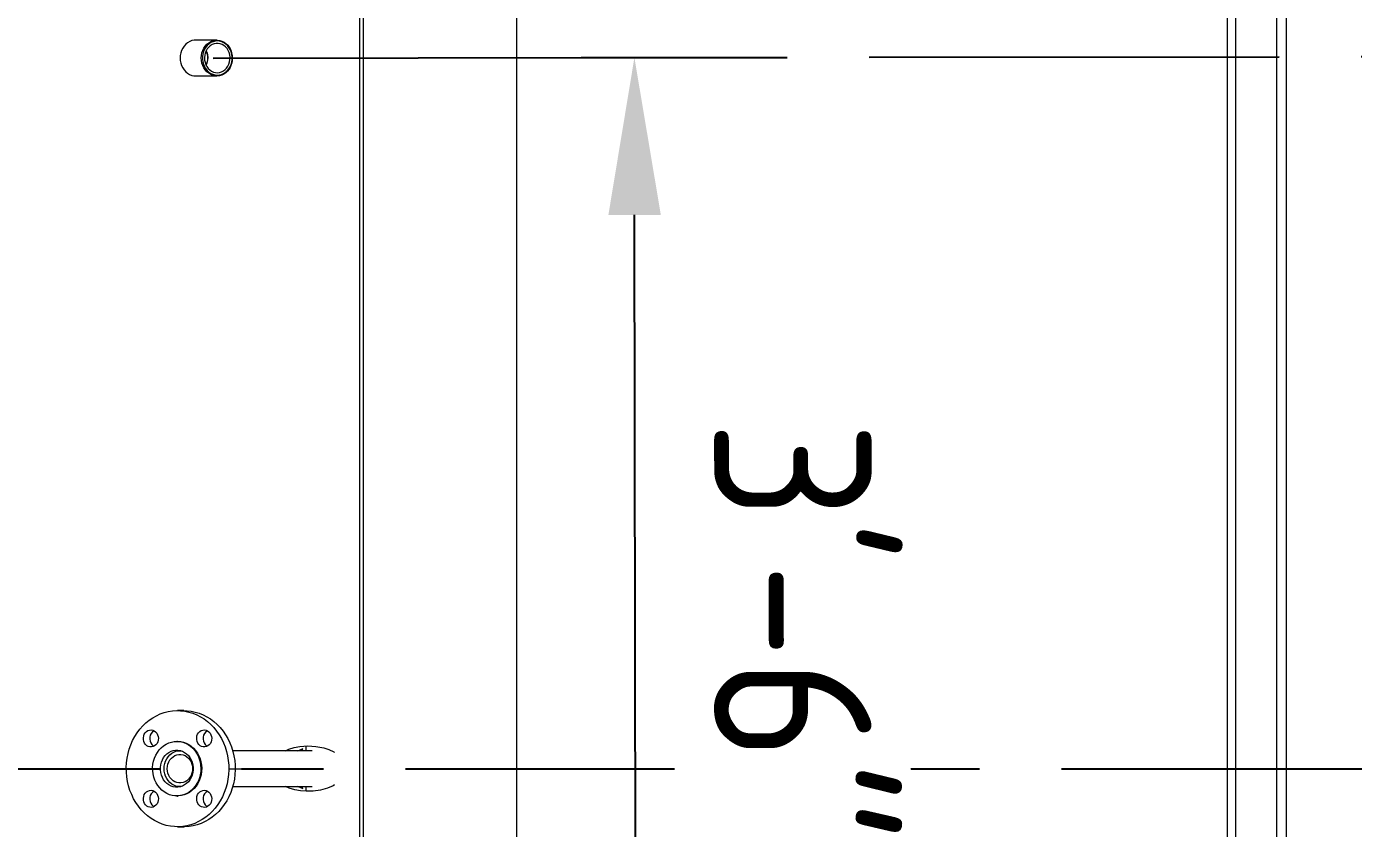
# Model space of a CAD drawing. Header units: inches. Extents: x 0 to 4731, y 0 to 1632.
# Drawn here: x 1193.01 to 1241.56, y 522.84 to 552.18 of the extents above; entities that cross this region are included whole.
import ezdxf

# ---------------------------------------------------------------- set-up
doc = ezdxf.new("R2010")
doc.units = ezdxf.units.IN
doc.header["$LTSCALE"] = 48
doc.header["$MEASUREMENT"] = 0
doc.linetypes.add('CENTER', pattern=[2, 1.25, -0.25, 0.25, -0.25])
for name, color, linetype, lineweight in [('AM_7', 142, 'CENTER', 25), ('Equipment-AM_0', 7, 'Continuous', 50), ('Equipment-AM_5', 92, 'Continuous', 25), ('Equipment-AM_7', 142, 'CENTER', 25)]:
    doc.layers.add(name, color=color, linetype=linetype, lineweight=lineweight)
doc.styles.add('ISOCP', font='ISOCP.SHX')
doc.styles.get("Standard").update_dxf_attribs({"font": 'ROMANS.SHX', "width": 0.7})
doc.dimstyles.new('METSOPOWER_ANSI$0', dxfattribs={"dimtxt": 0.12, "dimasz": 0.12, "dimexe": 0.1, "dimexo": 0.05, "dimgap": 0.06, "dimtad": 1, "dimtoh": 1, "dimdec": 5, "dimzin": 12, "dimdsep": 46, "dimlunit": 4, "dimtxsty": 'Standard', "dimcen": 0, "dimclrd": 256, "dimclre": 256, "dimclrt": 140, "dimadec": 0, "dimazin": 2, "dimtp": 0.1, "dimtm": 0.1, "dimtfac": 0.71, "dimtdec": 5, "dimtmove": 0, "dimatfit": 3, "dimfxl": 1, "dimfrac": 2, "dimtzin": 7, "dimlwd": -1, "dimlwe": -1, "dimarcsym": 1})

# ---------------------------------------------------------------- blocks, each defined once
blk = doc.blocks.new('*U378')
at = {"layer": 'Equipment-AM_0', "color": 0, "lineweight": 18, "transparency": 16777216}
blk.add_line((-1.573, 0), (1.573, 0), dxfattribs=at)
blk = doc.blocks.new('*D512')
at = {"layer": 'Defpoints', "color": 0, "transparency": 16777216}
for p in [(1190.119, 509.03), (1213.029, 509.03)]:
    blk.add_point(p, dxfattribs=at)
at = {"layer": 'Equipment-AM_5', "linetype": 'ByBlock', "transparency": 16777216}
for p, q in [((1190.119, 530.79), (1190.119, 536.55)), ((1185.274, 525.03), (1194.919, 525.03)), ((1190.119, 525.03), (1190.119, 509.03)), ((1210.629, 509.03), (1185.319, 509.03)), ((1190.119, 503.27), (1190.119, 497.51))]:
    blk.add_line(p, q, dxfattribs=at)
at = {"layer": 'Equipment-AM_5', "transparency": 16777216}
for points in [[(1189.159, 530.79), (1191.079, 530.79), (1190.119, 525.03)], [(1189.159, 503.27), (1191.079, 503.27), (1190.119, 509.03)]]:
    blk.add_solid(points, dxfattribs=at)
at = {"layer": 'Equipment-AM_5', "color": 140, "transparency": 16777216, "insert": (1184.359, 517.03), "char_height": 5.76, "attachment_point": 5, "rotation": 90, "style": 'ISOCP', "bg_fill": 3, "box_fill_scale": 1.25, "bg_fill_color": 256, "bg_fill_true_color": 13158600, "bg_fill_transparency": 0}
blk.add_mtext('1\'-4"', dxfattribs=at)
at = {"layer": 'Defpoints', "color": 0, "transparency": 16777216}
blk.add_point((1182.874, 525.03), dxfattribs=at)
blk = doc.blocks.new('*D540')
at = {"layer": 'Defpoints', "color": 0, "transparency": 16777216}
for p in [(1210.9, 551.042), (1215.253, 551.048), (1210.955, 509.03)]:
    blk.add_point(p, dxfattribs=at)
at = {"layer": 'Equipment-AM_5', "linetype": 'ByBlock', "transparency": 16777216}
for p, q in [((1213.3, 551.045), (1220.053, 551.054)), ((1215.3, 514.796), (1215.26, 545.288)), ((1213.355, 509.033), (1220.107, 509.042))]:
    blk.add_line(p, q, dxfattribs=at)
at = {"layer": 'Equipment-AM_5', "transparency": 16777216}
for points in [[(1216.22, 545.289), (1214.3, 545.286), (1215.253, 551.048)], [(1216.26, 514.797), (1214.34, 514.795), (1215.307, 509.036)]]:
    blk.add_solid(points, dxfattribs=at)
at = {"layer": 'Equipment-AM_5', "color": 140, "transparency": 16777216, "insert": (1221.04, 530.049), "char_height": 5.76, "attachment_point": 5, "rotation": 270.0749, "style": 'ISOCP', "bg_fill": 3, "box_fill_scale": 1.25, "bg_fill_color": 256, "bg_fill_true_color": 13158600, "bg_fill_transparency": 0}
blk.add_mtext('3\'-6"', dxfattribs=at)

msp = doc.modelspace()

# ---------------------------------------------------------------- linework, layer by layer
at = {"layer": 'AM_7', "ltscale": 0.25}
msp.add_line((1199.84601, 551.027574), (1337.869685, 551.207956), dxfattribs=at)
at = {"layer": 'Equipment-AM_0', "lineweight": 18}
for p, q in [((1205.203773, 509.030171), (1205.203773, 652.530171)), ((1205.334577, 509.030171), (1205.334577, 652.530171)), ((1210.954731, 509.030171), (1210.954731, 652.530171)), ((1236.95446, 522.540429), (1236.95446, 652.530171)), ((1237.253451, 522.42818), (1237.253451, 652.530171)), ((1238.761957, 521.454667), (1238.761957, 652.530171)), ((1239.110139, 521.113867), (1239.110139, 652.530171)), ((1199.975326, 551.686671), (1199.201908, 551.686671)), ((1199.201908, 550.373671), (1199.975326, 550.373671)), ((1198.771651, 527.155171), (1198.536915, 527.155171)), ((1198.536915, 526.030171), (1198.507573, 526.030171)), ((1203.2435, 525.687671), (1203.2435, 525.845798)), ((1198.660743, 525.687671), (1198.624941, 525.687671)), ((1203.462351, 525.687671), (1200.555843, 525.687671)), ((1203.112696, 525.687671), (1203.112696, 525.756011)), ((1198.624941, 524.372671), (1198.660743, 524.372671)), ((1200.555843, 524.372671), (1203.462351, 524.372671)), ((1203.112696, 524.303205), (1203.112696, 524.372671)), ((1203.2435, 524.214544), (1203.2435, 524.372671)), ((1198.507573, 524.030171), (1198.536915, 524.030171)), ((1198.536915, 522.905171), (1198.771651, 522.905171))]:
    msp.add_line(p, q, dxfattribs=at)
at = {"layer": 'Equipment-AM_0', "lineweight": 18, "flags": 128}
for points in [[(1199.201908, 551.686671), (1199.142086, 551.683051), (1199.060126, 551.666069), (1198.981187, 551.635534), (1198.906953, 551.592097), (1198.839006, 551.536683), (1198.778793, 551.470474), (1198.727598, 551.39488), (1198.686512, 551.311514), (1198.65641, 551.222151), (1198.637936, 551.128696), (1198.631481, 551.033142), (1198.637184, 550.937524), (1198.654923, 550.843881), (1198.68432, 550.754208), (1198.724749, 550.670417), (1198.775347, 550.594293), (1198.835037, 550.52746), (1198.902546, 550.47134), (1198.976435, 550.427132), (1199.05513, 550.395776), (1199.136953, 550.377941), (1199.201908, 550.373671)], [(1200.463386, 550.690337), (1200.425239, 550.626588), (1200.369386, 550.555497), (1200.305134, 550.494523), (1200.233853, 550.444965), (1200.157062, 550.40788), (1200.076398, 550.384058), (1199.993579, 550.374007), (1199.910371, 550.377941), (1199.828548, 550.395776), (1199.749853, 550.427132), (1199.675964, 550.47134), (1199.608455, 550.52746), (1199.548765, 550.594293), (1199.498167, 550.670417), (1199.457738, 550.754208), (1199.428341, 550.843881), (1199.410602, 550.937524), (1199.404899, 551.033142), (1199.411354, 551.128696), (1199.429828, 551.222151), (1199.45993, 551.311514), (1199.501015, 551.39488), (1199.552211, 551.470474), (1199.612424, 551.536683), (1199.680371, 551.592097), (1199.754605, 551.635534), (1199.833544, 551.666069), (1199.915504, 551.683051), (1199.998739, 551.686117), (1200.081475, 551.675204), (1200.161949, 551.650543), (1200.238445, 551.612659), (1200.309334, 551.562361), (1200.373103, 551.50072), (1200.428395, 551.42905), (1200.452629, 551.389672)], [(1200.521606, 551.163355), (1200.498429, 551.252918), (1200.463913, 551.337504), (1200.418828, 551.415226), (1200.364182, 551.484346), (1200.301194, 551.54332), (1200.231273, 551.590831), (1200.15598, 551.625818), (1200.076997, 551.6475), (1199.996088, 551.655391), (1199.915061, 551.649316), (1199.835726, 551.62941), (1199.759855, 551.596118), (1199.689142, 551.550184), (1199.625168, 551.492634), (1199.569362, 551.424753), (1199.522969, 551.348057), (1199.487027, 551.264261), (1199.462339, 551.175235), (1199.449455, 551.082969), (1199.448664, 550.989523), (1199.459983, 550.896986), (1199.483159, 550.807424), (1199.517676, 550.722837), (1199.562761, 550.645116), (1199.617407, 550.575996), (1199.680394, 550.517022), (1199.750316, 550.46951), (1199.825609, 550.434523), (1199.904592, 550.412842), (1199.9855, 550.40495), (1200.066527, 550.411026), (1200.145863, 550.430931), (1200.221734, 550.464223), (1200.292446, 550.510157), (1200.35642, 550.567708), (1200.412227, 550.635589), (1200.458619, 550.712284), (1200.494561, 550.796081), (1200.51925, 550.885106), (1200.532134, 550.977372), (1200.532925, 551.070818), (1200.521606, 551.163355)], [(1200.446261, 551.144451), (1200.424434, 551.227056), (1200.391376, 551.304563), (1200.347944, 551.374963), (1200.295261, 551.436433), (1200.234693, 551.48738), (1200.167808, 551.526487), (1200.096339, 551.552739), (1200.022135, 551.565457), (1199.947121, 551.564311), (1199.873237, 551.549331), (1199.802398, 551.520906), (1199.736438, 551.47977), (1199.677067, 551.42699), (1199.62582, 551.363933), (1199.584026, 551.292231), (1199.552767, 551.213742), (1199.532853, 551.130499), (1199.524799, 551.044658), (1199.528815, 550.958441), (1199.544795, 550.874082), (1199.572326, 550.793765), (1199.610696, 550.719571), (1199.65891, 550.653422), (1199.71572, 550.59703), (1199.779653, 550.551857), (1199.849056, 550.519071), (1199.922129, 550.499523), (1199.996981, 550.493718), (1200.071672, 550.501807), (1200.144269, 550.52358), (1200.21289, 550.558474), (1200.27576, 550.605584), (1200.331249, 550.663691), (1200.377921, 550.73129), (1200.414566, 550.80663), (1200.440236, 550.887759), (1200.454265, 550.972576), (1200.456291, 551.058885), (1200.446261, 551.144451)], [(1199.641906, 551.144451), (1199.620079, 551.227056), (1199.588617, 551.301454)], [(1197.210196, 523.527569), (1197.107742, 523.65335), (1197.014556, 523.788061), (1196.931244, 523.930828), (1196.858344, 524.080724), (1196.796331, 524.236778), (1196.745607, 524.397977), (1196.706499, 524.563276), (1196.679263, 524.731603), (1196.664074, 524.901866), (1196.661032, 525.072962), (1196.670155, 525.24378), (1196.691385, 525.413213), (1196.724583, 525.580161), (1196.769536, 525.743543), (1196.82595, 525.902298), (1196.893461, 526.055397), (1196.97163, 526.201847), (1197.059951, 526.340698), (1197.15785, 526.47105), (1197.264694, 526.592058), (1197.379788, 526.702936), (1197.502386, 526.802965), (1197.631694, 526.891497), (1197.766872, 526.967958), (1197.907045, 527.031851), (1198.051302, 527.082763), (1198.198709, 527.120363), (1198.348309, 527.144407), (1198.499132, 527.15474), (1198.650201, 527.151294), (1198.800534, 527.134091), (1198.949159, 527.103244), (1199.095109, 527.058953), (1199.237439, 527.001503), (1199.375227, 526.931269), (1199.507577, 526.848706), (1199.633632, 526.754349), (1199.752575, 526.648809), (1199.863634, 526.532773), (1199.966088, 526.406991), (1200.059274, 526.27228), (1200.142586, 526.129514), (1200.215485, 525.979617), (1200.277498, 525.823564), (1200.328223, 525.662365), (1200.36733, 525.497066), (1200.394567, 525.328738), (1200.409755, 525.158475), (1200.412798, 524.987379), (1200.403675, 524.816561), (1200.382445, 524.647129), (1200.349246, 524.48018), (1200.304294, 524.316799), (1200.247879, 524.158043), (1200.180369, 524.004944), (1200.102199, 523.858494), (1200.013879, 523.719643), (1199.915979, 523.589291), (1199.809136, 523.468284), (1199.694042, 523.357406), (1199.571444, 523.257376), (1199.442136, 523.168844), (1199.306957, 523.092384), (1199.166785, 523.02849), (1199.022528, 522.977578), (1198.875121, 522.939978), (1198.725521, 522.915934), (1198.574697, 522.905602), (1198.423629, 522.909048), (1198.273295, 522.92625), (1198.124671, 522.957097), (1197.978721, 523.001389), (1197.83639, 523.058838), (1197.698603, 523.129072), (1197.566253, 523.211635), (1197.440197, 523.305993), (1197.321255, 523.411532), (1197.210196, 523.527569)], [(1198.771651, 527.155171), (1198.884937, 527.151294), (1199.03527, 527.134091), (1199.183894, 527.103244), (1199.329845, 527.058953), (1199.472175, 527.001503), (1199.609962, 526.931269), (1199.742313, 526.848706), (1199.868368, 526.754349), (1199.987311, 526.648809), (1200.098369, 526.532773), (1200.200824, 526.406991), (1200.294009, 526.27228), (1200.377322, 526.129514), (1200.450221, 525.979617), (1200.512234, 525.823564), (1200.562959, 525.662365), (1200.602066, 525.497066), (1200.629302, 525.328738), (1200.644491, 525.158475), (1200.647534, 524.987379), (1200.638411, 524.816561), (1200.617181, 524.647129), (1200.583982, 524.48018), (1200.53903, 524.316799), (1200.482615, 524.158043), (1200.415104, 524.004944), (1200.336935, 523.858494), (1200.248614, 523.719643), (1200.150715, 523.589291), (1200.043872, 523.468284), (1199.928778, 523.357406), (1199.806179, 523.257376), (1199.676872, 523.168844), (1199.541693, 523.092384), (1199.401521, 523.02849), (1199.257263, 522.977578), (1199.109857, 522.939978), (1198.960256, 522.915934), (1198.809433, 522.905602), (1198.771651, 522.905171)], [(1197.366281, 525.914054), (1197.3289, 525.966723), (1197.30239, 526.027261), (1197.287991, 526.092838), (1197.286375, 526.160387), (1197.297619, 526.226751), (1197.321196, 526.288826), (1197.356004, 526.343709), (1197.400415, 526.388834), (1197.452354, 526.422092), (1197.50939, 526.441926), (1197.568858, 526.44741), (1197.627977, 526.438288), (1197.683981, 526.414985), (1197.734254, 526.378592), (1197.776443, 526.330809), (1197.808576, 526.273872), (1197.829152, 526.210443), (1197.837206, 526.143487), (1197.832364, 526.076136), (1197.814851, 526.011538), (1197.785486, 525.952714), (1197.745643, 525.902415), (1197.697184, 525.862993), (1197.642375, 525.83629), (1197.58378, 525.823556), (1197.524137, 525.825386), (1197.466236, 525.841694), (1197.412784, 525.871718), (1197.366281, 525.914054)], [(1199.317338, 525.914054), (1199.279957, 525.966723), (1199.253447, 526.027261), (1199.239048, 526.092838), (1199.237432, 526.160387), (1199.248676, 526.226751), (1199.272253, 526.288826), (1199.307061, 526.343709), (1199.351472, 526.388834), (1199.403411, 526.422092), (1199.460447, 526.441926), (1199.519915, 526.44741), (1199.579034, 526.438288), (1199.635038, 526.414985), (1199.685311, 526.378592), (1199.7275, 526.330809), (1199.759633, 526.273872), (1199.780209, 526.210443), (1199.788263, 526.143487), (1199.783421, 526.076136), (1199.765908, 526.011538), (1199.736543, 525.952714), (1199.6967, 525.902415), (1199.648241, 525.862993), (1199.593432, 525.83629), (1199.534837, 525.823556), (1199.475194, 525.825386), (1199.417293, 525.841694), (1199.363841, 525.871718), (1199.317338, 525.914054)], [(1197.678754, 525.852206), (1197.64752, 525.871718), (1197.601016, 525.914054)], [(1197.883235, 524.323064), (1197.813774, 524.411659), (1197.754053, 524.508936), (1197.70491, 524.613531), (1197.667035, 524.723974), (1197.640959, 524.838715), (1197.627048, 524.956144), (1197.625498, 525.074613), (1197.63633, 525.192457), (1197.659392, 525.308023), (1197.694362, 525.419689), (1197.740746, 525.525887), (1197.797896, 525.625126), (1197.865008, 525.716013), (1197.94114, 525.797272), (1198.025223, 525.867763), (1198.116077, 525.926497), (1198.212428, 525.972647), (1198.312921, 526.005567), (1198.416147, 526.024795), (1198.520657, 526.030061), (1198.624982, 526.02129), (1198.72766, 525.998606), (1198.827248, 525.962328), (1198.922348, 525.912964), (1199.011626, 525.851207), (1199.093828, 525.777925), (1199.167801, 525.694146), (1199.232505, 525.601046), (1199.287033, 525.499933), (1199.330619, 525.392225), (1199.362651, 525.279435), (1199.382679, 525.163145), (1199.390423, 525.044989), (1199.385774, 524.926625), (1199.368797, 524.809714), (1199.33973, 524.695898), (1199.298982, 524.586775), (1199.247123, 524.483876), (1199.184884, 524.388645), (1199.113136, 524.302421), (1199.032887, 524.226412), (1198.945264, 524.161686), (1198.851497, 524.109152), (1198.752902, 524.069547), (1198.650863, 524.043427), (1198.546813, 524.031159), (1198.442211, 524.032914), (1198.338528, 524.048669), (1198.237217, 524.078202), (1198.139701, 524.121099), (1198.04735, 524.176757), (1197.961459, 524.244395), (1197.883235, 524.323064)], [(1198.536915, 526.030171), (1198.549999, 526.030061), (1198.654324, 526.02129), (1198.757002, 525.998606), (1198.85659, 525.962328), (1198.95169, 525.912964), (1199.040968, 525.851207), (1199.12317, 525.777925), (1199.197143, 525.694146), (1199.261847, 525.601046), (1199.316375, 525.499933), (1199.359961, 525.392225), (1199.391993, 525.279435), (1199.412021, 525.163145), (1199.419765, 525.044989), (1199.415116, 524.926625), (1199.398139, 524.809714), (1199.369072, 524.695898), (1199.328324, 524.586775), (1199.276465, 524.483876), (1199.214225, 524.388645), (1199.142478, 524.302421), (1199.062229, 524.226412), (1198.974606, 524.161686), (1198.880839, 524.109152), (1198.782244, 524.069547), (1198.680205, 524.043427), (1198.576155, 524.031159), (1198.536915, 524.030171)], [(1199.629811, 525.852206), (1199.598577, 525.871718), (1199.552073, 525.914054)], [(1202.48913, 525.687671), (1202.609789, 525.741115), (1202.806936, 525.800584), (1203.007421, 525.838545), (1203.300776, 525.860521), (1203.594808, 525.843985), (1203.88369, 525.788009), (1204.072367, 525.72685), (1204.254204, 525.642994), (1204.284665, 525.624349)], [(1198.083023, 524.549338), (1198.026924, 524.622662), (1197.980611, 524.704281), (1197.945024, 524.792535), (1197.92089, 524.885626), (1197.908698, 524.98166), (1197.908698, 525.078681), (1197.92089, 525.174715), (1197.945024, 525.267806), (1197.980611, 525.35606), (1198.026924, 525.437679), (1198.083023, 525.511003), (1198.147764, 525.574539), (1198.21983, 525.626992), (1198.297753, 525.667296), (1198.379948, 525.694631), (1198.46474, 525.708438), (1198.550405, 525.708438), (1198.635198, 525.694631), (1198.717393, 525.667296), (1198.795316, 525.626992), (1198.867382, 525.574539), (1198.932123, 525.511003), (1198.988221, 525.437679), (1199.034535, 525.35606), (1199.070122, 525.267806), (1199.094256, 525.174715), (1199.106447, 525.078681), (1199.106447, 524.98166), (1199.094256, 524.885626), (1199.070122, 524.792535), (1199.034535, 524.704281), (1198.988221, 524.622662), (1198.932123, 524.549338), (1198.867382, 524.485803), (1198.795316, 524.433349), (1198.717393, 524.393045), (1198.635198, 524.365711), (1198.550405, 524.351903), (1198.46474, 524.351903), (1198.379948, 524.365711), (1198.297753, 524.393045), (1198.21983, 524.433349), (1198.147764, 524.485803), (1198.083023, 524.549338)], [(1198.044403, 525.030171), (1198.050589, 525.125903), (1198.069017, 525.219596), (1198.099294, 525.309251), (1198.140773, 525.392958), (1198.192572, 525.468933), (1198.253586, 525.535556), (1198.322515, 525.591408), (1198.39789, 525.635298), (1198.478103, 525.666291), (1198.561447, 525.683726), (1198.646143, 525.687232), (1198.666203, 525.686008)], [(1198.161835, 525.030171), (1198.168151, 525.116501), (1198.186927, 525.200476), (1198.217651, 525.279805), (1198.259485, 525.352325), (1198.311288, 525.416058), (1198.371646, 525.469265), (1198.438913, 525.510494), (1198.511255, 525.538621), (1198.586698, 525.552879), (1198.663184, 525.552879), (1198.738627, 525.538621), (1198.810968, 525.510494), (1198.878236, 525.469265), (1198.938594, 525.416058), (1198.990396, 525.352325), (1199.03223, 525.279805), (1199.062954, 525.200476), (1199.081731, 525.116501), (1199.088047, 525.030171), (1199.081731, 524.943841), (1199.062954, 524.859866), (1199.03223, 524.780536), (1198.990396, 524.708016), (1198.938594, 524.644283), (1198.878236, 524.591077), (1198.810968, 524.549848), (1198.738627, 524.52172), (1198.663184, 524.507462), (1198.586698, 524.507462), (1198.511255, 524.52172), (1198.438913, 524.549848), (1198.371646, 524.591077), (1198.311288, 524.644283), (1198.259485, 524.708016), (1198.217651, 524.780536), (1198.186927, 524.859866), (1198.168151, 524.943841), (1198.161835, 525.030171)], [(1202.940599, 525.687671), (1203.046934, 525.735669), (1203.133912, 525.762574)], [(1198.666203, 524.374334), (1198.646143, 524.373109), (1198.561447, 524.376615), (1198.478103, 524.39405), (1198.39789, 524.425043), (1198.322515, 524.468933), (1198.253586, 524.524785), (1198.192572, 524.591409), (1198.140773, 524.667383), (1198.099294, 524.75109), (1198.069017, 524.840746), (1198.050589, 524.934438), (1198.044403, 525.030171)], [(1204.283526, 524.438342), (1204.231662, 524.40507), (1204.022059, 524.315005), (1203.765715, 524.244186), (1203.502881, 524.207174), (1203.238395, 524.201614), (1203.030902, 524.218209), (1202.824151, 524.255015), (1202.62168, 524.314619), (1202.48873, 524.372671)], [(1203.133727, 524.297069), (1203.073843, 524.314539), (1202.940022, 524.372671)], [(1197.366281, 523.704345), (1197.3289, 523.757014), (1197.30239, 523.817552), (1197.287991, 523.883129), (1197.286375, 523.950678), (1197.297619, 524.017042), (1197.321196, 524.079117), (1197.356004, 524.134), (1197.400415, 524.179125), (1197.452354, 524.212383), (1197.50939, 524.232217), (1197.568858, 524.237702), (1197.627977, 524.228579), (1197.683981, 524.205276), (1197.734254, 524.168883), (1197.776443, 524.121101), (1197.808576, 524.064164), (1197.829152, 524.000734), (1197.837206, 523.933779), (1197.832364, 523.866427), (1197.814851, 523.801829), (1197.785486, 523.743006), (1197.745643, 523.692706), (1197.697184, 523.653284), (1197.642375, 523.626581), (1197.58378, 523.613847), (1197.524137, 523.615677), (1197.466236, 523.631985), (1197.412784, 523.662009), (1197.366281, 523.704345)], [(1199.317338, 523.704345), (1199.279957, 523.757014), (1199.253447, 523.817552), (1199.239048, 523.883129), (1199.237432, 523.950678), (1199.248676, 524.017042), (1199.272253, 524.079117), (1199.307061, 524.134), (1199.351472, 524.179125), (1199.403411, 524.212383), (1199.460447, 524.232217), (1199.519915, 524.237702), (1199.579034, 524.228579), (1199.635038, 524.205276), (1199.685311, 524.168883), (1199.7275, 524.121101), (1199.759633, 524.064164), (1199.780209, 524.000734), (1199.788263, 523.933779), (1199.783421, 523.866427), (1199.765908, 523.801829), (1199.736543, 523.743006), (1199.6967, 523.692706), (1199.648241, 523.653284), (1199.593432, 523.626581), (1199.534837, 523.613847), (1199.475194, 523.615677), (1199.417293, 523.631985), (1199.363841, 523.662009), (1199.317338, 523.704345)], [(1197.678754, 523.642497), (1197.64752, 523.662009), (1197.601016, 523.704345)], [(1199.629811, 523.642497), (1199.598577, 523.662009), (1199.552073, 523.704345)]]:
    msp.add_lwpolyline(points, dxfattribs=at)
at = {"layer": 'Equipment-AM_0', "lineweight": 18}
for centre, radius, start, end in [((1199.097031, 551.037277), 0.545549, 359.2536803, 26.5124731), ((1199.047337, 551.030162), 0.605453, 333.3811858, 10.8807344), ((1199.909013, 551.062827), 0.636771, 9.6137763, 30.6803302), ((1199.84601, 551.027574), 0.705194, 331.6487949, 11.583315), ((1199.061651, 551.028383), 0.580886, 334.4150107, 0.1763613), ((1197.850141, 526.133505), 0.331997, 121.0797129, 221.3764874), ((1199.801198, 526.133505), 0.331997, 121.0797129, 221.3764874), ((1197.850141, 523.923797), 0.331997, 121.0797129, 221.3764874), ((1199.801198, 523.923797), 0.331997, 121.0797129, 221.3764874)]:
    msp.add_arc(centre, radius, start, end, dxfattribs=at)
at = {"layer": 'Equipment-AM_7', "ltscale": 0.25}
msp.add_line((1182.874418, 525.030171), (1274.951177, 525.030171), dxfattribs=at)

# ---------------------------------------------------------------- block references
at = {"layer": 'Equipment-AM_0', "lineweight": 18}
msp.add_blockref('*U378', (1202.009097, 525.030171), dxfattribs=at)

# ---------------------------------------------------------------- next in the draw order: dimensions: what is measured, and where the dimension line sits
at = {"layer": 'Equipment-AM_5'}
dim = msp.add_linear_dim(base=(1190.119095, 509.030171), p1=(1182.874418, 525.030171), p2=(1213.0291, 509.030171), angle=90, dimstyle='METSOPOWER_ANSI$0', override={"dimscale": 48, "dimzin": 15, "dimtxsty": 'ISOCP', "dimtfill": 1}, dxfattribs=at)
dim.commit()
dim.dimension.update_dxf_attribs({"geometry": '*D512', "text_midpoint": (1190.119095, 517.030171), "dimtype": 160})

# ---------------------------------------------------------------- next in the draw order: dimensions: what is measured, and where the dimension line sits
dim = msp.add_aligned_dim(p1=(1210.9547312, 509.0301707), p2=(1210.8998264, 551.0420202), distance=-4.3527507, dimstyle='METSOPOWER_ANSI$0', override={"dimscale": 48, "dimzin": 15, "dimtxsty": 'ISOCP', "dimtfill": 1}, dxfattribs=at)
dim.commit()
dim.dimension.update_dxf_attribs({"geometry": '*D540', "text_midpoint": (1221.0400208, 530.0493117)})

doc.saveas('drawing.dxf')
